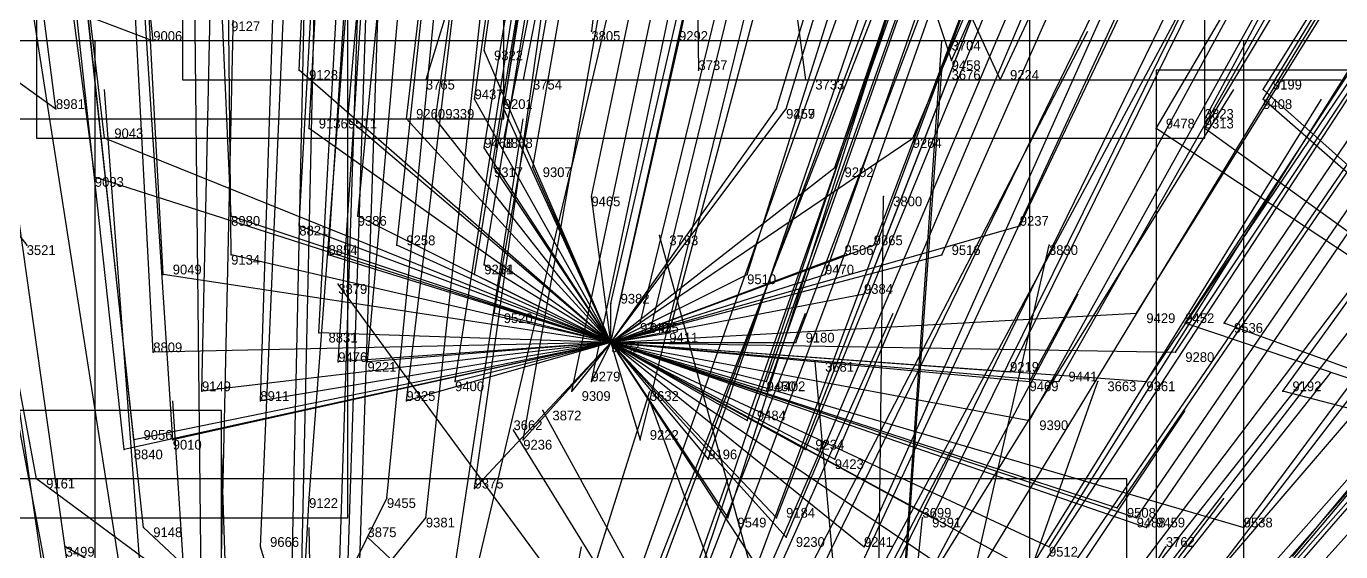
# Model space of a CAD drawing. Extents: x -0.5 to 0.59, y -0.5 to 0.59.
# Drawn here: x -0.026 to 0.109, y 0.1205 to 0.1745 of the extents above; entities that cross this region are included whole.
import ezdxf

# ---------------------------------------------------------------- set-up
doc = ezdxf.new("R2010")
doc.units = 0
for name, color, linetype in [('Clients', 3, 'CONTINUOUS'), ('Facilities', 3, 'CONTINUOUS'), ('Facilities_lines', 3, 'CONTINUOUS'), ('Min_max_boxes', 1, 'CONTINUOUS'), ('Normals', 1, 'CONTINUOUS'), ('Source_points', 5, 'CONTINUOUS'), ('Text', 3, 'CONTINUOUS')]:
    doc.layers.add(name, color=color, linetype=linetype)

msp = doc.modelspace()

# ---------------------------------------------------------------- linework, layer by layer
at = {"layer": 'Clients', "color": 5}
for p in [(-0.013, 0.173, -0.434), (0.032, 0.174, -1.25), (0.041, 0.173, -0.445), (0.068, 0.173, -1.25), (0.021, 0.172, -0.432), (0.069, 0.171, -0.46), (0.002, 0.17, -0.424), (0.015, 0.169, -1.25), (0.025, 0.169, -1.25), (0.043, 0.17, -1.25), (0.054, 0.169, -1.25), (0.068, 0.17, -1.25), (0.074, 0.169, -0.462), (0.101, 0.168, -0.49), (0.02, 0.167, -0.421), (0.101, 0.167, -0.487), (-0.023, 0.166, -0.42), (0.007, 0.165, -0.412), (0.013, 0.165, -0.414), (0.016, 0.165, -0.415), (0.023, 0.166, -0.42), (0.051, 0.166, -0.434), (0.052, 0.166, -0.434), (0.095, 0.165, -1.25), (0.003, 0.164, -0.411), (0.09, 0.164, -0.469), (0.095, 0.164, -0.475), (-0.018, 0.163, -0.411), (0.023, 0.163, -1.25), (0.065, 0.163, -0.438), (0.021, 0.162, -0.409), (0.022, 0.16, -0.403), (0.026, 0.16, -0.405), (0.057, 0.16, -0.424), (-0.019, 0.159, -0.399), (0.032, 0.157, -0.4), (0.062, 0.157, -1.25), (-0.005, 0.155, -0.387), (0.002, 0.154, -0.384), (0.008, 0.155, -0.387), (0.076, 0.154, -0.43), (0.039, 0.153, -1.25), (-0.026, 0.152, -1.25), (0.012, 0.152, -0.382), (0.061, 0.152, -0.41), (0.079, 0.152, -1.25), (-0.005, 0.151, -0.377), (0.005, 0.151, -0.379), (0.021, 0.15, -0.378), (0.058, 0.151, -0.404), (0.068, 0.151, -0.415), (-0.012, 0.149, -0.374), (0.02, 0.149, -0.376), (0.048, 0.149, -0.391), (0.056, 0.149, -0.398), (0.006, 0.148, -1.25), (0.034, 0.146, -0.376), (0.06, 0.147, -0.398), (0.022, 0.145, -0.366), (0.088, 0.145, -0.423), (0.037, 0.144, -0.371), (0.093, 0.144, -0.429), (0.097, 0.144, -0.434), (0.004, 0.143, -0.357), (0.038, 0.143, -0.37), (0.04, 0.143, -0.37), (0.053, 0.142, -0.38), (-0.013, 0.141, -0.355), (0.092, 0.141, -0.421), (0.006, 0.14, -0.351), (0.009, 0.14, -0.35), (0.055, 0.14, -1.25), (0.018, 0.138, -0.347), (0.032, 0.138, -0.354), (0.05, 0.138, -0.366), (0.075, 0.139, -0.395), (0.077, 0.138, -0.394), (0.08, 0.138, -0.399), (0.084, 0.138, -1.25), (0.089, 0.138, -0.41), (-0.008, 0.137, -0.344), (0.03, 0.137, -0.35), (0.05, 0.137, -0.365), (0.103, 0.137, -0.429), (-0.002, 0.136, -0.341), (0.013, 0.136, -0.342), (0.038, 0.136, -1.25), (0.027, 0.135, -1.25), (0.048, 0.134, -0.357), (0.077, 0.134, -0.386), (0.024, 0.133, -1.25), (-0.016, 0.131, -0.329), (-0.015, 0.132, -0.333), (-0.011, 0.132, -0.331), (0.025, 0.132, -0.334), (0.037, 0.132, -0.343), (0.054, 0.131, -0.356), (0.044, 0.13, -0.344), (0.057, 0.13, -0.354), (-0.025, 0.128, -0.325), (0.02, 0.127, -0.322), (0.003, 0.126, -0.315), (0.011, 0.126, -0.316), (0.086, 0.125, -0.38), (-0.014, 0.123, -0.309), (0.015, 0.124, -0.311), (0.046, 0.124, -0.331), (0.051, 0.124, -0.337), (0.066, 0.124, -1.25), (0.067, 0.124, -0.351), (0.088, 0.124, -0.38), (0.089, 0.123, -0.38), (0.099, 0.123, -0.395), (0.009, 0.122, -1.25), (0.052, 0.122, -0.331), (-0.022, 0.121, -1.25), (-0.002, 0.121, -0.303), (0.06, 0.121, -0.339), (0.079, 0.121, -0.36), (0.091, 0.121, -1.25)]:
    msp.add_point(p, dxfattribs=at)
at = {"layer": 'Facilities', "color": 3}
msp.add_point((0.034, 0.142, -0.364), dxfattribs=at)
at = {"layer": 'Facilities_lines', "color": 3}
for p, q in [((0.042, 0.257, -1.25), (0.015, 0.169, -1.25)), ((0.042, 0.257, -1.25), (0.023, 0.163, -1.25)), ((0.042, 0.257, -1.25), (0.025, 0.169, -1.25)), ((0.042, 0.257, -1.25), (0.032, 0.174, -1.25)), ((0.042, 0.257, -1.25), (0.054, 0.169, -1.25)), ((0.042, 0.257, -1.25), (0.043, 0.17, -1.25)), ((0.132, 0.234, -1.25), (0.095, 0.165, -1.25)), ((-0.072, 0.211, -1.25), (-0.026, 0.152, -1.25)), ((0.058, 0.204, -0.53), (0.074, 0.169, -0.462)), ((0.058, 0.204, -0.53), (0.069, 0.171, -0.46)), ((-0.055, 0.189, -0.491), (-0.023, 0.166, -0.42)), ((-0.055, 0.189, -0.491), (-0.013, 0.173, -0.434)), ((0.034, 0.142, -0.364), (0.041, 0.173, -0.445)), ((0.061, 0.073, -1.25), (0.068, 0.173, -1.25)), ((0.034, 0.142, -0.364), (0.021, 0.172, -0.432)), ((0.034, 0.142, -0.364), (0.002, 0.17, -0.424)), ((0.061, 0.073, -1.25), (0.068, 0.17, -1.25)), ((0.149, 0.125, -0.485), (0.101, 0.168, -0.49)), ((0.034, 0.142, -0.364), (0.02, 0.167, -0.421)), ((0.149, 0.125, -0.485), (0.101, 0.167, -0.487)), ((0.034, 0.142, -0.364), (0.007, 0.165, -0.412)), ((0.034, 0.142, -0.364), (0.013, 0.165, -0.414)), ((0.034, 0.142, -0.364), (0.016, 0.165, -0.415)), ((0.034, 0.142, -0.364), (0.023, 0.166, -0.42)), ((0.034, 0.142, -0.364), (0.051, 0.166, -0.434)), ((0.034, 0.142, -0.364), (0.052, 0.166, -0.434)), ((0.034, 0.142, -0.364), (0.003, 0.164, -0.411)), ((0.149, 0.125, -0.485), (0.09, 0.164, -0.469)), ((0.149, 0.125, -0.485), (0.095, 0.164, -0.475)), ((0.034, 0.142, -0.364), (-0.018, 0.163, -0.411)), ((0.034, 0.142, -0.364), (0.065, 0.163, -0.438)), ((0.034, 0.142, -0.364), (0.021, 0.162, -0.409)), ((0.034, 0.142, -0.364), (0.022, 0.16, -0.403)), ((0.034, 0.142, -0.364), (0.026, 0.16, -0.405)), ((0.034, 0.142, -0.364), (0.057, 0.16, -0.424)), ((0.034, 0.142, -0.364), (-0.019, 0.159, -0.399)), ((0.034, 0.142, -0.364), (0.032, 0.157, -0.4)), ((0.061, 0.073, -1.25), (0.062, 0.157, -1.25)), ((0.034, 0.142, -0.364), (-0.005, 0.155, -0.387)), ((0.034, 0.142, -0.364), (0.002, 0.154, -0.384)), ((0.034, 0.142, -0.364), (0.008, 0.155, -0.387)), ((0.034, 0.142, -0.364), (0.076, 0.154, -0.43)), ((0.061, 0.073, -1.25), (0.039, 0.153, -1.25)), ((0.034, 0.142, -0.364), (0.012, 0.152, -0.382)), ((0.034, 0.142, -0.364), (0.061, 0.152, -0.41)), ((0.061, 0.073, -1.25), (0.079, 0.152, -1.25)), ((0.034, 0.142, -0.364), (-0.005, 0.151, -0.377)), ((0.034, 0.142, -0.364), (0.005, 0.151, -0.379)), ((0.034, 0.142, -0.364), (0.021, 0.15, -0.378)), ((0.034, 0.142, -0.364), (0.058, 0.151, -0.404)), ((0.034, 0.142, -0.364), (0.068, 0.151, -0.415)), ((0.034, 0.142, -0.364), (-0.012, 0.149, -0.374)), ((0.034, 0.142, -0.364), (0.02, 0.149, -0.376)), ((0.034, 0.142, -0.364), (0.056, 0.149, -0.398)), ((0.034, 0.142, -0.364), (0.048, 0.149, -0.391)), ((0.061, 0.073, -1.25), (0.006, 0.148, -1.25)), ((0.034, 0.142, -0.364), (0.06, 0.147, -0.398)), ((0.034, 0.142, -0.364), (0.034, 0.146, -0.376)), ((0.034, 0.142, -0.364), (0.022, 0.145, -0.366)), ((0.034, 0.142, -0.364), (0.088, 0.145, -0.423)), ((0.034, 0.142, -0.364), (0.037, 0.144, -0.371)), ((0.149, 0.125, -0.485), (0.093, 0.144, -0.429)), ((0.149, 0.125, -0.485), (0.097, 0.144, -0.434)), ((0.034, 0.142, -0.364), (-0.016, 0.131, -0.329)), ((0.034, 0.142, -0.364), (-0.015, 0.132, -0.333)), ((0.034, 0.142, -0.364), (-0.013, 0.141, -0.355)), ((0.034, 0.142, -0.364), (-0.011, 0.132, -0.331)), ((0.034, 0.142, -0.364), (-0.008, 0.137, -0.344)), ((0.034, 0.142, -0.364), (-0.002, 0.136, -0.341)), ((0.034, 0.142, -0.364), (0.004, 0.143, -0.357)), ((0.034, 0.142, -0.364), (0.006, 0.14, -0.351)), ((0.034, 0.142, -0.364), (0.009, 0.14, -0.35)), ((0.034, 0.142, -0.364), (0.013, 0.136, -0.342)), ((0.034, 0.142, -0.364), (0.018, 0.138, -0.347)), ((0.034, 0.142, -0.364), (0.02, 0.127, -0.322)), ((0.034, 0.142, -0.364), (0.025, 0.132, -0.334)), ((0.034, 0.142, -0.364), (0.03, 0.137, -0.35)), ((0.034, 0.142, -0.364), (0.032, 0.138, -0.354)), ((0.034, 0.142, -0.364), (0.04, 0.143, -0.37)), ((0.034, 0.142, -0.364), (0.038, 0.143, -0.37)), ((0.034, 0.142, -0.364), (0.092, 0.141, -0.421)), ((0.034, 0.142, -0.364), (0.053, 0.142, -0.38)), ((0.034, 0.142, -0.364), (0.051, 0.124, -0.337)), ((0.034, 0.142, -0.364), (0.049, 0.119, -0.321)), ((0.034, 0.142, -0.364), (0.044, 0.13, -0.344)), ((0.034, 0.142, -0.364), (0.071, 0.117, -0.342)), ((0.034, 0.142, -0.364), (0.037, 0.132, -0.343)), ((0.034, 0.142, -0.364), (0.052, 0.122, -0.331)), ((0.034, 0.142, -0.364), (0.054, 0.131, -0.356)), ((0.034, 0.142, -0.364), (0.06, 0.121, -0.339)), ((0.034, 0.142, -0.364), (0.075, 0.139, -0.395)), ((0.034, 0.142, -0.364), (0.08, 0.117, -0.355)), ((0.034, 0.142, -0.364), (0.089, 0.138, -0.41)), ((0.034, 0.142, -0.364), (0.077, 0.134, -0.386)), ((0.034, 0.142, -0.364), (0.067, 0.124, -0.351)), ((0.034, 0.142, -0.364), (0.05, 0.138, -0.366)), ((0.034, 0.142, -0.364), (0.057, 0.13, -0.354)), ((0.034, 0.142, -0.364), (0.08, 0.138, -0.399)), ((0.034, 0.142, -0.364), (0.05, 0.137, -0.365)), ((0.034, 0.142, -0.364), (0.089, 0.123, -0.38)), ((0.034, 0.142, -0.364), (0.077, 0.138, -0.394)), ((0.034, 0.142, -0.364), (0.048, 0.134, -0.357)), ((0.034, 0.142, -0.364), (0.088, 0.124, -0.38)), ((0.034, 0.142, -0.364), (0.086, 0.125, -0.38)), ((0.034, 0.142, -0.364), (0.079, 0.121, -0.36)), ((0.034, 0.142, -0.364), (0.099, 0.123, -0.395)), ((0.034, 0.142, -0.364), (0.046, 0.124, -0.331)), ((0.061, 0.073, -1.25), (0.055, 0.14, -1.25)), ((0.061, 0.073, -1.25), (0.084, 0.138, -1.25)), ((0.149, 0.125, -0.485), (0.103, 0.137, -0.429)), ((0.061, 0.073, -1.25), (0.038, 0.136, -1.25)), ((0.061, 0.073, -1.25), (0.027, 0.135, -1.25)), ((0.061, 0.073, -1.25), (0.024, 0.133, -1.25)), ((0.002, 0.108, -0.27), (-0.025, 0.128, -0.325)), ((0.002, 0.108, -0.27), (0.003, 0.126, -0.315)), ((0.002, 0.108, -0.27), (0.011, 0.126, -0.316)), ((0.002, 0.108, -0.27), (-0.014, 0.123, -0.309)), ((0.002, 0.108, -0.27), (0.015, 0.124, -0.311)), ((0.061, 0.073, -1.25), (0.066, 0.124, -1.25)), ((0.061, 0.073, -1.25), (0.009, 0.122, -1.25)), ((0.061, 0.073, -1.25), (-0.022, 0.121, -1.25)), ((0.002, 0.108, -0.27), (-0.002, 0.121, -0.303)), ((0.061, 0.073, -1.25), (0.091, 0.121, -1.25))]:
    msp.add_line(p, q, dxfattribs=at)
at = {"layer": 'Min_max_boxes', "color": 1}
for p, q in [((-0.025, 0.326, -1.25), (-0.025, 0.163, -1.25)), ((-0.025, 0.326, -1.25), (-0.025, 0.163, -1.25)), ((0.095, 0.163, -1.25), (0.095, 0.326, -1.25)), ((0.095, 0.163, -1.25), (0.095, 0.326, -1.25)), ((0.077, 0.312, -1.25), (0.077, 0.112, -1.25)), ((0.077, 0.312, -1.25), (0.077, 0.112, -1.25)), ((0.007, 0.124, -1.25), (0.007, 0.294, -1.25)), ((0.007, 0.124, -1.25), (0.007, 0.294, -1.25)), ((-0.01, 0.225, -0.568), (-0.01, 0.169, -0.568)), ((-0.01, 0.225, -0.46), (-0.01, 0.169, -0.46)), ((0.023, 0.165, -0.573), (0.023, 0.214, -0.573)), ((0.023, 0.165, -0.42), (0.023, 0.214, -0.42)), ((0.159, 0.173, -1.25), (-0.029, 0.173, -1.25)), ((0.159, 0.173, -1.25), (-0.029, 0.173, -1.25)), ((0.099, 0.173, -0.445), (-0.019, 0.173, -0.445)), ((-0.019, 0.173, -0.445), (-0.019, 0.117, -0.445)), ((0.099, 0.173, -0.321), (-0.019, 0.173, -0.321)), ((-0.019, 0.173, -0.321), (-0.019, 0.117, -0.321)), ((-0.019, 0.173, -0.445), (-0.019, 0.173, -0.321)), ((0.099, 0.117, -0.445), (0.099, 0.173, -0.445)), ((0.099, 0.117, -0.321), (0.099, 0.173, -0.321)), ((0.099, 0.173, -0.445), (0.099, 0.173, -0.321)), ((-0.01, 0.169, -0.568), (0.109, 0.169, -0.568)), ((-0.01, 0.169, -0.46), (0.109, 0.169, -0.46)), ((-0.01, 0.169, -0.568), (-0.01, 0.169, -0.46)), ((0.197, 0.17, -0.57), (0.09, 0.17, -0.57)), ((0.09, 0.17, -0.57), (0.09, 0.054, -0.57)), ((0.197, 0.17, -0.415), (0.09, 0.17, -0.415)), ((0.09, 0.17, -0.415), (0.09, 0.054, -0.415)), ((0.09, 0.17, -0.57), (0.09, 0.17, -0.415)), ((-0.09, 0.165, -0.573), (0.023, 0.165, -0.573)), ((-0.09, 0.165, -0.42), (0.023, 0.165, -0.42)), ((0.023, 0.165, -0.573), (0.023, 0.165, -0.42)), ((-0.025, 0.163, -1.25), (0.095, 0.163, -1.25)), ((-0.025, 0.163, -1.25), (0.095, 0.163, -1.25)), ((-0.025, 0.163, -1.25), (-0.025, 0.163, -1.25)), ((0.095, 0.163, -1.25), (0.095, 0.163, -1.25)), ((-0.006, 0.135, -1.25), (-0.205, 0.135, -1.25)), ((-0.006, 0.135, -1.25), (-0.205, 0.135, -1.25)), ((-0.006, -0.051, -1.25), (-0.006, 0.135, -1.25)), ((-0.006, -0.051, -1.25), (-0.006, 0.135, -1.25)), ((-0.006, 0.135, -1.25), (-0.006, 0.135, -1.25)), ((0.087, 0.128, -0.342), (-0.052, 0.128, -0.342)), ((0.087, 0.128, -0.222), (-0.052, 0.128, -0.222)), ((0.087, 0.088, -0.342), (0.087, 0.128, -0.342)), ((0.087, 0.088, -0.222), (0.087, 0.128, -0.222)), ((0.087, 0.128, -0.342), (0.087, 0.128, -0.222)), ((-0.144, 0.124, -1.25), (0.007, 0.124, -1.25)), ((-0.144, 0.124, -1.25), (0.007, 0.124, -1.25)), ((0.007, 0.124, -1.25), (0.007, 0.124, -1.25))]:
    msp.add_line(p, q, dxfattribs=at)
at = {"layer": 'Normals', "color": 1}
for p, q in [((-0.013, 0.173, -0.434), (-0.023, 0.265, -0.396)), ((0.041, 0.173, -0.445), (0.061, 0.265, -0.409)), ((0.021, 0.172, -0.432), (0.034, 0.264, -0.396)), ((0.002, 0.17, -0.424), (0.006, 0.262, -0.387)), ((-0.023, 0.166, -0.42), (-0.035, 0.258, -0.382)), ((0.007, 0.165, -0.412), (0.015, 0.258, -0.376)), ((0.013, 0.165, -0.414), (0.024, 0.258, -0.378)), ((0.016, 0.165, -0.415), (0.029, 0.258, -0.379)), ((0.02, 0.167, -0.421), (0.033, 0.259, -0.384)), ((0.023, 0.166, -0.42), (0.037, 0.258, -0.383)), ((0.003, 0.164, -0.411), (0.008, 0.257, -0.374)), ((-0.018, 0.163, -0.411), (-0.029, 0.255, -0.372)), ((0.021, 0.162, -0.409), (0.036, 0.254, -0.373)), ((0.051, 0.166, -0.434), (0.078, 0.255, -0.397)), ((0.052, 0.166, -0.434), (0.079, 0.255, -0.397)), ((0.069, 0.171, -0.46), (0.106, 0.255, -0.422)), ((0.074, 0.169, -0.462), (0.113, 0.253, -0.423)), ((0.022, 0.16, -0.403), (0.037, 0.252, -0.367)), ((0.026, 0.16, -0.405), (0.042, 0.252, -0.369)), ((-0.019, 0.159, -0.399), (-0.031, 0.25, -0.361)), ((0.032, 0.157, -0.4), (0.051, 0.248, -0.363)), ((0.057, 0.16, -0.424), (0.087, 0.248, -0.387)), ((0.065, 0.163, -0.438), (0.101, 0.248, -0.401)), ((-0.005, 0.155, -0.387), (-0.009, 0.247, -0.349)), ((0.002, 0.154, -0.384), (0.007, 0.246, -0.347)), ((0.008, 0.155, -0.387), (0.017, 0.247, -0.35)), ((0.101, 0.168, -0.49), (0.15, 0.247, -0.452)), ((0.101, 0.167, -0.487), (0.149, 0.246, -0.449)), ((0.012, 0.152, -0.382), (0.022, 0.245, -0.345)), ((-0.005, 0.151, -0.377), (-0.006, 0.244, -0.34)), ((0.005, 0.151, -0.379), (0.011, 0.244, -0.341)), ((0.09, 0.164, -0.469), (0.137, 0.244, -0.431)), ((0.095, 0.164, -0.475), (0.143, 0.244, -0.437)), ((-0.012, 0.149, -0.374), (-0.017, 0.242, -0.337)), ((0.02, 0.149, -0.376), (0.035, 0.241, -0.339)), ((0.021, 0.15, -0.378), (0.036, 0.241, -0.341)), ((0.058, 0.151, -0.404), (0.089, 0.239, -0.368)), ((0.061, 0.152, -0.41), (0.094, 0.239, -0.372)), ((0.048, 0.149, -0.391), (0.076, 0.238, -0.355)), ((0.076, 0.154, -0.43), (0.116, 0.238, -0.394)), ((0.034, 0.146, -0.376), (0.055, 0.237, -0.34)), ((0.056, 0.149, -0.398), (0.087, 0.237, -0.362)), ((0.068, 0.151, -0.415), (0.106, 0.237, -0.379)), ((-0.013, 0.141, -0.355), (-0.018, 0.235, -0.32)), ((0.004, 0.143, -0.357), (0.009, 0.235, -0.319)), ((0.022, 0.145, -0.366), (0.038, 0.235, -0.327)), ((0.037, 0.144, -0.371), (0.059, 0.234, -0.334)), ((0.06, 0.147, -0.398), (0.094, 0.234, -0.361)), ((0.038, 0.143, -0.37), (0.06, 0.233, -0.333)), ((0.04, 0.143, -0.37), (0.064, 0.233, -0.334)), ((0.006, 0.14, -0.351), (0.012, 0.232, -0.312)), ((0.009, 0.14, -0.35), (0.017, 0.231, -0.311)), ((0.034, 0.142, -0.364), (0.054, 0.232, -0.327)), ((-0.008, 0.137, -0.344), (-0.006, 0.23, -0.306)), ((-0.002, 0.136, -0.341), (0.001, 0.229, -0.303)), ((0.053, 0.142, -0.38), (0.086, 0.229, -0.343)), ((0.013, 0.136, -0.342), (0.024, 0.228, -0.303)), ((0.018, 0.138, -0.347), (0.032, 0.228, -0.307)), ((0.03, 0.137, -0.35), (0.049, 0.227, -0.311)), ((0.032, 0.138, -0.354), (0.051, 0.228, -0.315)), ((-0.015, 0.132, -0.333), (-0.025, 0.225, -0.296)), ((0.05, 0.138, -0.366), (0.081, 0.225, -0.329)), ((0.05, 0.137, -0.365), (0.081, 0.225, -0.328)), ((-0.016, 0.131, -0.329), (-0.026, 0.223, -0.292)), ((-0.011, 0.132, -0.331), (-0.017, 0.224, -0.293)), ((0.088, 0.145, -0.423), (0.137, 0.224, -0.387)), ((0.025, 0.132, -0.334), (0.041, 0.222, -0.295)), ((0.048, 0.134, -0.357), (0.079, 0.222, -0.319)), ((0.075, 0.139, -0.395), (0.116, 0.222, -0.358)), ((0.093, 0.144, -0.429), (0.144, 0.222, -0.392)), ((0.037, 0.132, -0.343), (0.059, 0.221, -0.303)), ((0.097, 0.144, -0.434), (0.149, 0.221, -0.397)), ((-0.025, 0.128, -0.325), (-0.042, 0.219, -0.288)), ((0.02, 0.127, -0.322), (0.033, 0.219, -0.283)), ((0.077, 0.138, -0.394), (0.121, 0.219, -0.358)), ((0.08, 0.138, -0.399), (0.126, 0.219, -0.363)), ((0.003, 0.126, -0.315), (0.01, 0.218, -0.276)), ((0.011, 0.126, -0.316), (0.02, 0.218, -0.278)), ((0.044, 0.13, -0.344), (0.074, 0.218, -0.306)), ((0.092, 0.141, -0.421), (0.143, 0.218, -0.384)), ((-0.014, 0.123, -0.309), (-0.024, 0.215, -0.271)), ((0.015, 0.124, -0.311), (0.025, 0.216, -0.274)), ((0.054, 0.131, -0.356), (0.089, 0.216, -0.316)), ((0.057, 0.13, -0.354), (0.093, 0.215, -0.317)), ((0.077, 0.134, -0.386), (0.122, 0.215, -0.348)), ((0.089, 0.138, -0.41), (0.141, 0.215, -0.373)), ((-0.002, 0.121, -0.303), (0.002, 0.213, -0.263)), ((0.046, 0.124, -0.331), (0.074, 0.212, -0.292)), ((0.103, 0.137, -0.429), (0.157, 0.212, -0.391)), ((-0.006, 0.12, -0.3), (-0.004, 0.211, -0.259)), ((0.051, 0.124, -0.337), (0.085, 0.211, -0.299)), ((0.052, 0.122, -0.331), (0.088, 0.207, -0.293)), ((0.067, 0.124, -0.351), (0.108, 0.207, -0.313)), ((-0.016, 0.116, -0.292), (-0.03, 0.206, -0.251)), ((0.006, 0.115, -0.288), (0.009, 0.206, -0.246)), ((0.06, 0.121, -0.339), (0.098, 0.206, -0.301)), ((0.008, 0.113, -0.283), (0.011, 0.204, -0.242)), ((0.049, 0.119, -0.321), (0.081, 0.205, -0.282)), ((-0.008, 0.111, -0.278), (-0.009, 0.201, -0.235)), ((0.042, 0.115, -0.305), (0.071, 0.201, -0.265)), ((0.086, 0.125, -0.38), (0.138, 0.201, -0.341)), ((0.088, 0.124, -0.38), (0.14, 0.2, -0.341)), ((0.079, 0.121, -0.36), (0.128, 0.199, -0.322)), ((0.089, 0.123, -0.38), (0.141, 0.199, -0.342)), ((-0.022, 0.108, -0.275), (-0.039, 0.198, -0.234)), ((0.001, 0.107, -0.268), (0.003, 0.198, -0.226)), ((0.002, 0.108, -0.27), (0.004, 0.198, -0.227)), ((0.036, 0.11, -0.289), (0.068, 0.196, -0.249)), ((0.071, 0.117, -0.342), (0.119, 0.196, -0.304)), ((0.099, 0.123, -0.395), (0.154, 0.197, -0.356)), ((0.055, 0.109, -0.306), (0.094, 0.193, -0.267)), ((0.075, 0.114, -0.342), (0.126, 0.192, -0.305)), ((0.08, 0.117, -0.355), (0.132, 0.193, -0.316)), ((0.104, 0.12, -0.397), (0.163, 0.191, -0.359)), ((0.03, 0.099, -0.259), (0.061, 0.186, -0.219)), ((0.056, 0.104, -0.296), (0.096, 0.186, -0.256)), ((0.092, 0.113, -0.363), (0.148, 0.186, -0.325)), ((0.104, 0.116, -0.389), (0.166, 0.185, -0.351)), ((0.047, 0.101, -0.278), (0.087, 0.183, -0.238)), ((0.029, 0.094, -0.246), (0.063, 0.181, -0.21)), ((0.006, 0.088, -0.222), (0.009, 0.18, -0.181)), ((0.095, 0.109, -0.363), (0.155, 0.18, -0.324)), ((0.013, 0.088, -0.223), (0.034, 0.177, -0.182)), ((0.049, 0.095, -0.268), (0.093, 0.177, -0.231)), ((0.032, 0.174, -1.25), (0.032, 0.174, -1.15)), ((0.04, 0.091, -0.249), (0.083, 0.174, -0.212)), ((0.068, 0.173, -1.25), (0.068, 0.173, -1.15)), ((0.074, 0.1, -0.311), (0.13, 0.174, -0.274)), ((0.075, 0.098, -0.309), (0.132, 0.172, -0.273)), ((-0.016, 0.078, -0.198), (-0.029, 0.17, -0.163)), ((0.015, 0.169, -1.25), (0.015, 0.169, -1.15)), ((0.025, 0.169, -1.25), (0.025, 0.169, -1.15)), ((0.043, 0.17, -1.25), (0.043, 0.17, -1.15)), ((0.054, 0.169, -1.25), (0.054, 0.169, -1.15)), ((0.068, 0.17, -1.25), (0.068, 0.17, -1.15)), ((0.087, 0.099, -0.33), (0.148, 0.169, -0.292)), ((-0.011, 0.074, -0.187), (-0.018, 0.168, -0.153)), ((0.049, 0.089, -0.253), (0.098, 0.168, -0.217)), ((0.058, 0.088, -0.264), (0.107, 0.167, -0.226)), ((0.011, 0.073, -0.184), (0.025, 0.165, -0.148)), ((0.095, 0.165, -1.25), (0.095, 0.165, -1.15)), ((0.023, 0.163, -1.25), (0.023, 0.163, -1.15)), ((0.062, 0.157, -1.25), (0.062, 0.157, -1.15)), ((0.039, 0.153, -1.25), (0.039, 0.153, -1.15)), ((-0.026, 0.152, -1.25), (-0.026, 0.152, -1.15)), ((0.079, 0.152, -1.25), (0.079, 0.152, -1.15)), ((0.026, 0.066, -0.177), (0.058, 0.151, -0.136)), ((0.006, 0.148, -1.25), (0.006, 0.148, -1.15)), ((0.039, 0.066, -0.19), (0.082, 0.147, -0.151)), ((0.021, 0.06, -0.16), (0.054, 0.145, -0.118)), ((0.026, 0.062, -0.168), (0.063, 0.145, -0.126)), ((0.055, 0.14, -1.25), (0.055, 0.14, -1.15)), ((0.048, 0.066, -0.204), (0.105, 0.138, -0.165)), ((0.051, 0.067, -0.21), (0.108, 0.139, -0.171)), ((0.054, 0.069, -0.22), (0.114, 0.139, -0.181)), ((0.084, 0.138, -1.25), (0.084, 0.138, -1.15)), ((-0.014, 0.047, -0.122), (-0.027, 0.137, -0.082)), ((0.011, 0.051, -0.131), (0.038, 0.137, -0.087)), ((-0.005, 0.045, -0.114), (-0.011, 0.136, -0.072)), ((0.038, 0.136, -1.25), (0.038, 0.136, -1.15)), ((0.027, 0.135, -1.25), (0.027, 0.135, -1.15)), ((0.042, 0.059, -0.181), (0.093, 0.135, -0.142)), ((0.054, 0.065, -0.211), (0.115, 0.134, -0.172)), ((0.024, 0.133, -1.25), (0.024, 0.133, -1.15)), ((-0.003, 0.039, -0.098), (-0.006, 0.131, -0.06)), ((0.02, 0.049, -0.132), (0.056, 0.132, -0.089)), ((0.028, 0.053, -0.15), (0.069, 0.131, -0.103)), ((0.015, 0.04, -0.107), (0.046, 0.128, -0.071)), ((0.049, 0.058, -0.189), (0.11, 0.127, -0.151)), ((0.042, 0.054, -0.172), (0.097, 0.126, -0.129)), ((0.049, 0.057, -0.186), (0.11, 0.126, -0.149)), ((0.005, 0.031, -0.078), (0.003, 0.123, -0.038)), ((0.066, 0.124, -1.25), (0.066, 0.124, -1.15)), ((0.009, 0.122, -1.25), (0.009, 0.122, -1.15)), ((-0.022, 0.121, -1.25), (-0.022, 0.121, -1.15)), ((0.013, 0.03, -0.083), (0.031, 0.121, -0.043)), ((0.091, 0.121, -1.25), (0.091, 0.121, -1.15))]:
    msp.add_line(p, q, dxfattribs=at)
at = {"layer": 'Source_points', "color": 5}
for p in [(-0.013, 0.173, -0.434), (0.032, 0.174, -1.25), (0.041, 0.173, -0.445), (0.068, 0.173, -1.25), (0.021, 0.172, -0.432), (0.069, 0.171, -0.46), (0.002, 0.17, -0.424), (0.015, 0.169, -1.25), (0.025, 0.169, -1.25), (0.043, 0.17, -1.25), (0.054, 0.169, -1.25), (0.068, 0.17, -1.25), (0.074, 0.169, -0.462), (0.101, 0.168, -0.49), (0.02, 0.167, -0.421), (0.101, 0.167, -0.487), (-0.023, 0.166, -0.42), (0.007, 0.165, -0.412), (0.013, 0.165, -0.414), (0.016, 0.165, -0.415), (0.023, 0.166, -0.42), (0.051, 0.166, -0.434), (0.052, 0.166, -0.434), (0.095, 0.165, -1.25), (0.003, 0.164, -0.411), (0.09, 0.164, -0.469), (0.095, 0.164, -0.475), (-0.018, 0.163, -0.411), (0.023, 0.163, -1.25), (0.065, 0.163, -0.438), (0.021, 0.162, -0.409), (0.022, 0.16, -0.403), (0.026, 0.16, -0.405), (0.057, 0.16, -0.424), (-0.019, 0.159, -0.399), (0.032, 0.157, -0.4), (0.062, 0.157, -1.25), (-0.005, 0.155, -0.387), (0.002, 0.154, -0.384), (0.008, 0.155, -0.387), (0.076, 0.154, -0.43), (0.039, 0.153, -1.25), (-0.026, 0.152, -1.25), (0.012, 0.152, -0.382), (0.061, 0.152, -0.41), (0.079, 0.152, -1.25), (-0.005, 0.151, -0.377), (0.005, 0.151, -0.379), (0.021, 0.15, -0.378), (0.058, 0.151, -0.404), (0.068, 0.151, -0.415), (-0.012, 0.149, -0.374), (0.02, 0.149, -0.376), (0.048, 0.149, -0.391), (0.056, 0.149, -0.398), (0.006, 0.148, -1.25), (0.034, 0.146, -0.376), (0.06, 0.147, -0.398), (0.022, 0.145, -0.366), (0.088, 0.145, -0.423), (0.037, 0.144, -0.371), (0.093, 0.144, -0.429), (0.097, 0.144, -0.434), (0.004, 0.143, -0.357), (0.034, 0.142, -0.364), (0.038, 0.143, -0.37), (0.04, 0.143, -0.37), (0.053, 0.142, -0.38), (-0.013, 0.141, -0.355), (0.092, 0.141, -0.421), (0.006, 0.14, -0.351), (0.009, 0.14, -0.35), (0.055, 0.14, -1.25), (0.018, 0.138, -0.347), (0.032, 0.138, -0.354), (0.05, 0.138, -0.366), (0.075, 0.139, -0.395), (0.077, 0.138, -0.394), (0.08, 0.138, -0.399), (0.084, 0.138, -1.25), (0.089, 0.138, -0.41), (-0.008, 0.137, -0.344), (0.03, 0.137, -0.35), (0.05, 0.137, -0.365), (0.103, 0.137, -0.429), (-0.002, 0.136, -0.341), (0.013, 0.136, -0.342), (0.038, 0.136, -1.25), (0.027, 0.135, -1.25), (0.048, 0.134, -0.357), (0.077, 0.134, -0.386), (0.024, 0.133, -1.25), (-0.016, 0.131, -0.329), (-0.015, 0.132, -0.333), (-0.011, 0.132, -0.331), (0.025, 0.132, -0.334), (0.037, 0.132, -0.343), (0.054, 0.131, -0.356), (0.044, 0.13, -0.344), (0.057, 0.13, -0.354), (-0.025, 0.128, -0.325), (0.02, 0.127, -0.322), (0.003, 0.126, -0.315), (0.011, 0.126, -0.316), (0.086, 0.125, -0.38), (-0.014, 0.123, -0.309), (0.015, 0.124, -0.311), (0.046, 0.124, -0.331), (0.051, 0.124, -0.337), (0.066, 0.124, -1.25), (0.067, 0.124, -0.351), (0.088, 0.124, -0.38), (0.089, 0.123, -0.38), (0.099, 0.123, -0.395), (0.009, 0.122, -1.25), (0.052, 0.122, -0.331), (-0.022, 0.121, -1.25), (-0.002, 0.121, -0.303), (0.06, 0.121, -0.339), (0.079, 0.121, -0.36), (0.091, 0.121, -1.25)]:
    msp.add_point(p, dxfattribs=at)

# ---------------------------------------------------------------- texts
at = {"layer": 'Text', "color": 3}
for s, p in [('9127', (-0.005, 0.174, -0.437)), ('9006', (-0.013, 0.173, -0.434)), ('3805', (0.032, 0.173, -1.25)), ('9292', (0.041, 0.173, -0.445)), ('3704', (0.069, 0.172, -1.25)), ('9322', (0.022, 0.171, -0.432)), ('3737', (0.043, 0.17, -1.25)), ('9458', (0.069, 0.17, -0.46)), ('9128', (0.003, 0.169, -0.424)), ('3765', (0.015, 0.168, -1.25)), ('3754', (0.026, 0.168, -1.25)), ('3733', (0.055, 0.168, -1.25)), ('3676', (0.069, 0.169, -1.25)), ('9224', (0.075, 0.169, -0.462)), ('9199', (0.102, 0.168, -0.49)), ('9437', (0.02, 0.167, -0.421)), ('8981', (-0.023, 0.166, -0.42)), ('9201', (0.023, 0.166, -0.42)), ('9408', (0.101, 0.166, -0.487)), ('9136', (0.004, 0.164, -0.411)), ('9511', (0.007, 0.164, -0.412)), ('9260', (0.014, 0.165, -0.414)), ('9339', (0.017, 0.165, -0.415)), ('9259', (0.052, 0.165, -0.434)), ('9457', (0.052, 0.165, -0.434)), ('9478', (0.091, 0.164, -0.469)), ('3823', (0.095, 0.165, -1.25)), ('9313', (0.095, 0.164, -0.475)), ('9043', (-0.017, 0.163, -0.411)), ('9468', (0.021, 0.162, -0.409)), ('3868', (0.023, 0.162, -1.25)), ('9264', (0.065, 0.162, -0.438)), ('9317', (0.022, 0.159, -0.403)), ('9307', (0.027, 0.159, -0.405)), ('9202', (0.058, 0.159, -0.424)), ('9093', (-0.019, 0.158, -0.399)), ('9465', (0.032, 0.156, -0.4)), ('3800', (0.063, 0.156, -1.25)), ('8980', (-0.005, 0.154, -0.387)), ('8821', (0.002, 0.153, -0.384)), ('9386', (0.008, 0.154, -0.387)), ('9237', (0.076, 0.154, -0.43)), ('9258', (0.013, 0.152, -0.382)), ('3793', (0.04, 0.152, -1.25)), ('9365', (0.061, 0.152, -0.41)), ('3521', (-0.026, 0.151, -1.25)), ('8854', (0.005, 0.151, -0.379)), ('9506', (0.058, 0.151, -0.404)), ('9516', (0.069, 0.151, -0.415)), ('3830', (0.079, 0.151, -1.25)), ('9049', (-0.011, 0.149, -0.374)), ('9134', (-0.005, 0.15, -0.377)), ('9211', (0.021, 0.149, -0.376)), ('9254', (0.021, 0.149, -0.378)), ('9470', (0.056, 0.149, -0.398)), ('9510', (0.048, 0.148, -0.391)), ('3879', (0.006, 0.147, -1.25)), ('9384', (0.06, 0.147, -0.398)), ('9382', (0.035, 0.146, -0.376)), ('9520', (0.023, 0.144, -0.366)), ('9429', (0.089, 0.144, -0.423)), ('9452', (0.093, 0.144, -0.429)), ('9348', (0.037, 0.143, -0.371)), ('9425', (0.038, 0.143, -0.37)), ('9536', (0.098, 0.143, -0.434)), ('8809', (-0.013, 0.141, -0.355)), ('8831', (0.005, 0.142, -0.357)), ('9432', (0.034, 0.141, -0.364)), ('9411', (0.04, 0.142, -0.37)), ('9180', (0.054, 0.142, -0.38)), ('9476', (0.006, 0.14, -0.351)), ('9280', (0.093, 0.14, -0.421)), ('9221', (0.009, 0.139, -0.35)), ('3681', (0.056, 0.139, -1.25)), ('9219', (0.075, 0.139, -0.395)), ('9149', (-0.008, 0.137, -0.344)), ('9400', (0.018, 0.137, -0.347)), ('9279', (0.032, 0.138, -0.354)), ('9450', (0.05, 0.137, -0.365)), ('9402', (0.051, 0.137, -0.366)), ('9469', (0.077, 0.137, -0.394)), ('9441', (0.081, 0.138, -0.399)), ('3663', (0.085, 0.137, -1.25)), ('9361', (0.089, 0.137, -0.41)), ('9192', (0.104, 0.137, -0.429)), ('8911', (-0.002, 0.136, -0.341)), ('9325', (0.013, 0.136, -0.342)), ('9309', (0.031, 0.136, -0.35)), ('3632', (0.038, 0.136, -1.25)), ('3872', (0.028, 0.134, -1.25)), ('9484', (0.049, 0.134, -0.357)), ('3662', (0.024, 0.133, -1.25)), ('9390', (0.078, 0.133, -0.386)), ('9056', (-0.014, 0.132, -0.333)), ('9222', (0.038, 0.132, -0.343)), ('8840', (-0.015, 0.13, -0.329)), ('9010', (-0.011, 0.131, -0.331)), ('9236', (0.025, 0.131, -0.334)), ('9196', (0.044, 0.13, -0.344)), ('9234', (0.055, 0.131, -0.356)), ('9423', (0.057, 0.129, -0.354)), ('9161', (-0.024, 0.127, -0.325)), ('9375', (0.02, 0.127, -0.322)), ('9122', (0.003, 0.125, -0.315)), ('9455', (0.011, 0.125, -0.316)), ('9184', (0.052, 0.124, -0.337)), ('3699', (0.066, 0.124, -1.25)), ('9508', (0.087, 0.124, -0.38)), ('9148', (-0.013, 0.122, -0.309)), ('3875', (0.009, 0.122, -1.25)), ('9381', (0.015, 0.123, -0.311)), ('9549', (0.047, 0.123, -0.331)), ('9391', (0.067, 0.123, -0.351)), ('9488', (0.088, 0.123, -0.38)), ('9459', (0.09, 0.123, -0.38)), ('9538', (0.099, 0.123, -0.395)), ('9666', (-0.001, 0.121, -0.303)), ('9230', (0.053, 0.121, -0.331)), ('9241', (0.06, 0.121, -0.339)), ('3762', (0.091, 0.121, -1.25)), ('3499', (-0.022, 0.12, -1.25)), ('9512', (0.079, 0.12, -0.36))]:
    msp.add_text(s, height=0.001, dxfattribs=at).set_placement(p)

doc.saveas('drawing.dxf')
